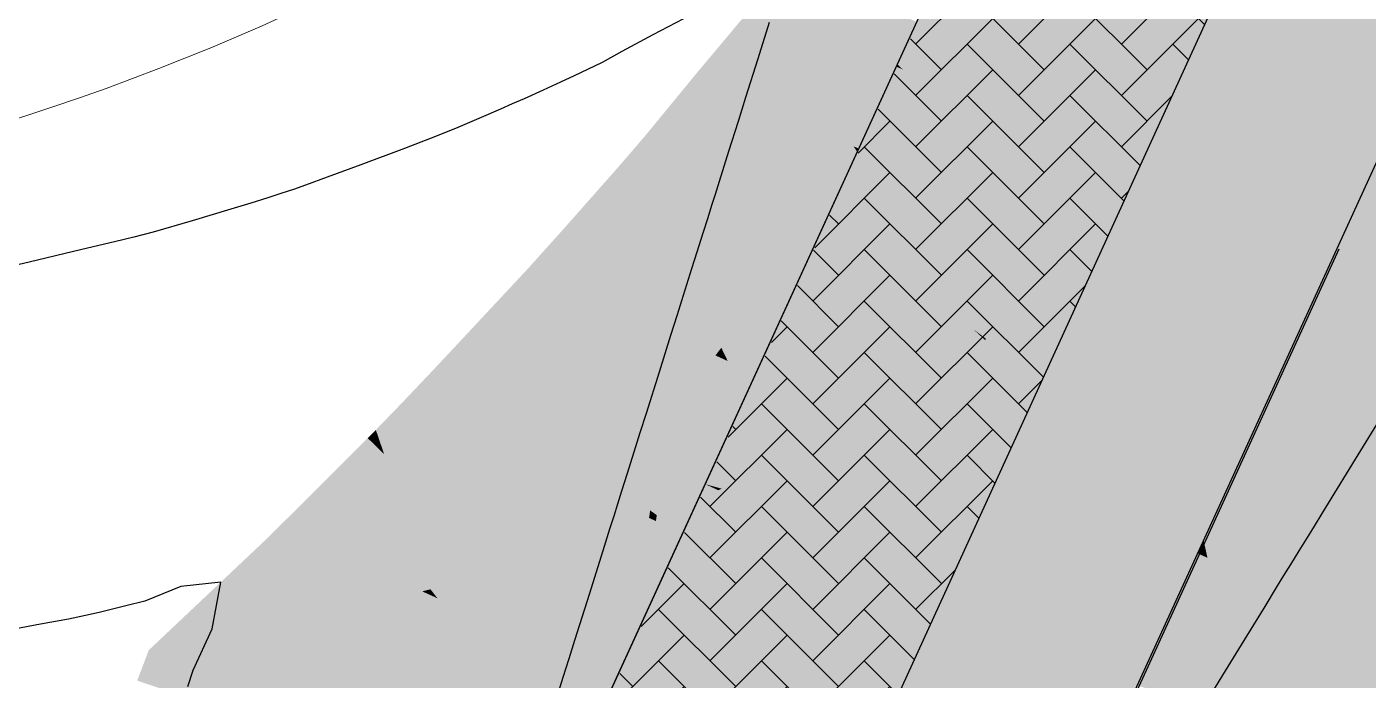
# Model space of a CAD drawing. Header units: millimetres. Extents: x 340454 to 342791, y 6993867 to 6995092.
# Drawn here: x 340708.75 to 340714.38, y 6994452.55 to 6994455.29 of the extents above; entities that cross this region are included whole.
import ezdxf

# ---------------------------------------------------------------- set-up
doc = ezdxf.new("R2010")
doc.units = ezdxf.units.MM
doc.header["$LTSCALE"] = 10
for name, color, linetype in [('A-MODELAGEM', 7, 'Continuous'), ('ANGICO', 7, 'Continuous'), ('F-HZ-CORREDOR-FEAT', 2, 'Continuous'), ('Logo Inovar', 104, 'Continuous'), ('Lotes', 7, 'Continuous'), ('T-HM-CURVA_INTERMEDIARIA', 45, 'Continuous'), ('TRAMA', 7, 'Continuous'), ('URB-Quadras', 3, 'Continuous')]:
    doc.layers.add(name, color=color, linetype=linetype)

msp = doc.modelspace()

# ---------------------------------------------------------------- hatches: boundary and pattern name
at = {"layer": 'ANGICO', "lineweight": 20, "transparency": 33554687}
h = msp.add_hatch(dxfattribs=at)
h.set_pattern_fill('DASH', color=253, scale=0.02, double=1)
h.set_pattern_definition([(0, (337861.49948, 6993610.78793), (0.0635, 0.0635), [0.0635, -0.0635])])
h.paths.add_polyline_path([(340716.2109, 6994459.855), (340715.8223, 6994459.967), (340712.106, 6994451.8399), (340712.4722, 6994451.6724)])
at = {"layer": 'Logo Inovar'}
h = msp.add_hatch(dxfattribs=at)
h.set_pattern_fill('GRASS', color=253, scale=0.05)
h.set_pattern_definition([(90, (337861.4995, 6993200.848), (-0.8980256, 0.8980256), [0.238125, -1.5579262]), (45, (337861.4995, 6993200.848), (-0.8980256, 0.8980256), [0.238125, -1.031875]), (135, (337861.4995, 6993200.848), (-0.8980256, -0.8980256), [0.238125, -1.031875])])
h.paths.add_polyline_path([(340796.2247, 6994427.2268), (340795.3493, 6994431.341), (340794.8357, 6994432.9734), (340792.4255, 6994434.3976), (340789.8327, 6994433.5942), (340788.1895, 6994434.0507), (340786.6922, 6994435.4383), (340785.1272, 6994436.4533), (340779.3157, 6994440.2221), (340773.9499, 6994443.0594), (340773.0985, 6994443.4307), (340748.2707, 6994448.0859), (340714.7618, 6994455.2664), (340712.6866, 6994450.9348)])
at = {"layer": 'TRAMA'}
h = msp.add_hatch(dxfattribs=at)
h.set_pattern_fill('AR-HBONE', color=253, scale=0.0015)
h.set_pattern_definition([(45, (337861.49948, 6993610.78793), (0, 0.215526147), [0.4572, -0.1524]), (135, (337861.60724, 6993610.8957), (2e-17, 0.215526147), [0.4572, -0.1524])])
edge = h.paths.add_edge_path()
edge.add_line((340715.8223, 6994459.967), (340715.9303, 6994460.3421))
edge.add_line((340715.9303, 6994460.3421), (340714.912, 6994460.6217))
edge.add_arc((340705.6499, 6994464.4001), 10.0032, 336.95555, 337.80751, ccw=False)
edge.add_line((340714.8548, 6994460.4844), (340711.1097, 6994452.2956))
edge.add_line((340711.1097, 6994452.2956), (340711.4735, 6994452.1292))
edge.add_line((340711.4735, 6994452.1292), (340711.8372, 6994451.9628))
edge.add_line((340711.8372, 6994451.9628), (340712.1084, 6994451.8388))
edge.add_line((340712.1084, 6994451.8388), (340715.8223, 6994459.967))
h = msp.add_hatch(dxfattribs=at)
h.set_pattern_fill('AR-HBONE', color=253, scale=0.0015)
h.set_pattern_definition([(45, (340755.23036, 6994449.10018), (0, 0.21552615), [0.4572, -0.1524]), (135, (340755.33812, 6994449.20794), (2e-17, 0.21552615), [0.4572, -0.1524])])
h.paths.add_polyline_path([(340756.3296, 6994449.254), (340755.847, 6994449.3847), (340755.8457, 6994449.3797), (340754.4102, 6994449.7739), (340754.2778, 6994449.2917, 0.044622), (340755.9825, 6994447.9176)])
h.paths.add_polyline_path([(340716.6553, 6994459.6245), (340720.6048, 6994458.5397), (340720.6108, 6994458.5541), (340720.7985, 6994458.5612), (340720.7889, 6994458.4892), (340720.8948, 6994458.4601), (340720.9078, 6994458.4917), (340721.0493, 6994458.4739), (340721.0785, 6994458.4097), (340721.2063, 6994458.3746), (340721.2507, 6994458.4814), (340721.4384, 6994458.4885), (340721.4156, 6994458.3171), (340721.4964, 6994458.2949), (340721.5476, 6994458.419), (340721.6892, 6994458.4013), (340721.6922, 6994458.3945), (340721.8602, 6994458.4008), (340721.8337, 6994458.2022), (340721.9078, 6994458.1819), (340721.9694, 6994458.3313), (340722.111, 6994458.3136), (340722.2083, 6994458.0994), (340727.5233, 6994456.6396), (340727.5825, 6994456.7821), (340727.7702, 6994456.7892), (340727.7423, 6994456.5795), (340727.8136, 6994456.5599), (340727.8794, 6994456.7197), (340728.021, 6994456.7019), (340728.1242, 6994456.4746), (340728.1248, 6994456.4745), (340728.2223, 6994456.7094), (340728.41, 6994456.7165), (340728.3715, 6994456.4273), (340728.3399, 6994456.4154), (340728.5659, 6994456.3533), (340728.4543, 6994456.4893), (340728.5193, 6994456.647), (340728.6608, 6994456.6293), (340728.6639, 6994456.6225), (340728.8318, 6994456.6288), (340728.7933, 6994456.3396), (340728.7184, 6994456.3114), (340729.0176, 6994456.2293), (340728.8761, 6994456.4016), (340728.9411, 6994456.5593), (340729.0826, 6994456.5416), (340729.1841, 6994456.3181), (340729.09, 6994456.2094), (340754.2778, 6994449.2917), (340754.4102, 6994449.7739), (340716.7018, 6994460.1302), (340716.5096, 6994460.1853), (340716.3988, 6994459.8009), (340716.2109, 6994459.855), (340712.4722, 6994451.6724), (340712.5647, 6994451.6301), (340712.9269, 6994451.4645)])

# ---------------------------------------------------------------- linework, layer by layer
at = {"layer": 'A-MODELAGEM', "color": 161, "linetype": 'Continuous', "lineweight": -3}
for points in [[(340712.683, 6994455.7477), (340712.6407, 6994455.6552), (340713.7496, 6994454.7862)], [(340712.683, 6994455.7477), (340713.7496, 6994454.7862), (340712.9619, 6994455.7057)], [(340712.9619, 6994455.7057), (340713.7496, 6994454.7862), (340713.9774, 6994454.991)], [(340712.9619, 6994455.7057), (340713.9774, 6994454.991), (340713.408, 6994455.6385)], [(340712.6407, 6994455.6552), (340712.6186, 6994455.607), (340713.7263, 6994454.7653)], [(340712.6407, 6994455.6552), (340713.7263, 6994454.7653), (340713.7496, 6994454.7862)], [(340713.408, 6994455.6385), (340713.9774, 6994454.991), (340714.3356, 6994455.4989)], [(340712.6186, 6994455.607), (340712.5773, 6994455.5168), (340712.9229, 6994455.0703)], [(340712.6186, 6994455.607), (340712.9229, 6994455.0703), (340713.7139, 6994454.7541)], [(340712.6186, 6994455.607), (340713.7139, 6994454.7541), (340713.7263, 6994454.7653)], [(340711.9395, 6994455.5611), (340711.8097, 6994455.3937), (340712.398, 6994455.1247)], [(340711.9395, 6994455.5611), (340712.398, 6994455.1247), (340712.4025, 6994455.1344)], [(340711.9395, 6994455.5611), (340712.4025, 6994455.1344), (340712.4838, 6994455.3122)], [(340712.5773, 6994455.5168), (340712.5442, 6994455.4443), (340712.8177, 6994455.1283)], [(340712.5773, 6994455.5168), (340712.8177, 6994455.1283), (340712.9229, 6994455.0703)], [(340714.3356, 6994455.4989), (340713.9774, 6994454.991), (340714.4196, 6994455.4407)], [(340712.5442, 6994455.4443), (340712.5015, 6994455.3508), (340712.5635, 6994455.2682)], [(340712.5442, 6994455.4443), (340712.5635, 6994455.2682), (340712.8177, 6994455.1283)], [(340714.4196, 6994455.4407), (340713.9774, 6994454.991), (340714.4641, 6994454.841)], [(340711.558, 6994455.0932), (340712.2186, 6994454.7911), (340711.8097, 6994455.3937)], [(340711.8097, 6994455.3937), (340712.2186, 6994454.7911), (340712.2408, 6994454.781)], [(340711.8097, 6994455.3937), (340712.2408, 6994454.781), (340712.398, 6994455.1247)], [(340712.5015, 6994455.3508), (340712.4838, 6994455.3122), (340712.5635, 6994455.2682)], [(340712.4838, 6994455.3122), (340712.4025, 6994455.1344), (340712.5635, 6994455.2682)], [(340712.5635, 6994455.2682), (340712.4025, 6994455.1344), (340712.4259, 6994455.1129)], [(340712.5635, 6994455.2682), (340712.4259, 6994455.1129), (340712.799, 6994454.955)], [(340712.5635, 6994455.2682), (340712.799, 6994454.955), (340712.8177, 6994455.1283)], [(340712.398, 6994455.1247), (340712.2408, 6994454.781), (340712.4259, 6994455.1129)], [(340712.4025, 6994455.1344), (340712.398, 6994455.1247), (340712.4259, 6994455.1129)], [(340712.8177, 6994455.1283), (340712.799, 6994454.955), (340713.0649, 6994454.8424)], [(340712.8177, 6994455.1283), (340713.0649, 6994454.8424), (340712.9229, 6994455.0703)], [(340711.558, 6994455.0932), (340711.3468, 6994454.8359), (340712.107, 6994454.4882)], [(340711.558, 6994455.0932), (340712.1392, 6994454.5588), (340712.2186, 6994454.7911)], [(340711.558, 6994455.0932), (340712.107, 6994454.4882), (340712.1392, 6994454.5588)], [(340712.4259, 6994455.1129), (340712.2408, 6994454.781), (340712.9549, 6994454.6254)], [(340712.4259, 6994455.1129), (340712.9549, 6994454.6254), (340712.799, 6994454.955)], [(340712.9229, 6994455.0703), (340713.0649, 6994454.8424), (340713.1161, 6994454.8208)], [(340712.9229, 6994455.0703), (340713.6314, 6994454.68), (340713.7139, 6994454.7541)], [(340712.9229, 6994455.0703), (340713.1161, 6994454.8208), (340713.6314, 6994454.68)], [(340712.799, 6994454.955), (340712.9549, 6994454.6254), (340713.0646, 6994454.6015)], [(340712.799, 6994454.955), (340713.0646, 6994454.6015), (340713.0649, 6994454.8424)], [(340713.9774, 6994454.991), (340713.7496, 6994454.7862), (340714.0398, 6994454.5245)], [(340713.9774, 6994454.991), (340714.0398, 6994454.5245), (340714.4641, 6994454.841)], [(340713.0649, 6994454.8424), (340713.0646, 6994454.6015), (340713.3218, 6994454.5455)], [(340713.0649, 6994454.8424), (340713.3218, 6994454.5455), (340713.1161, 6994454.8208)], [(340714.4641, 6994454.841), (340714.0398, 6994454.5245), (340714.2379, 6994454.3459)], [(340714.4998, 6994454.3602), (340714.4641, 6994454.841), (340714.2379, 6994454.3459)], [(340711.2767, 6994454.7541), (340711.439, 6994454.6799), (340711.3468, 6994454.8359)], [(340711.3468, 6994454.8359), (340711.439, 6994454.6799), (340712.0639, 6994454.3941)], [(340711.3468, 6994454.8359), (340712.0639, 6994454.3941), (340712.107, 6994454.4882)], [(340712.2186, 6994454.7911), (340712.1392, 6994454.5588), (340712.2347, 6994454.7675)], [(340712.2186, 6994454.7911), (340712.2347, 6994454.7675), (340712.2408, 6994454.781)], [(340713.1161, 6994454.8208), (340713.3218, 6994454.5455), (340713.3306, 6994454.5436)], [(340713.1161, 6994454.8208), (340713.5729, 6994454.6274), (340713.6314, 6994454.68)], [(340713.1161, 6994454.8208), (340713.3306, 6994454.5436), (340713.5729, 6994454.6274)], [(340713.7496, 6994454.7862), (340713.7263, 6994454.7653), (340714.0398, 6994454.5245)], [(340711.2767, 6994454.7541), (340711.2083, 6994454.6755), (340711.3443, 6994454.6133)], [(340711.2767, 6994454.7541), (340711.461, 6994454.6427), (340711.439, 6994454.6799)], [(340711.2767, 6994454.7541), (340711.3443, 6994454.6133), (340711.461, 6994454.6427)], [(340712.2347, 6994454.7675), (340712.1392, 6994454.5588), (340712.2244, 6994454.4804)], [(340712.2347, 6994454.7675), (340712.2244, 6994454.4804), (340712.4392, 6994454.4661)], [(340712.2408, 6994454.781), (340712.2347, 6994454.7675), (340712.4392, 6994454.4661)], [(340712.2408, 6994454.781), (340712.4392, 6994454.4661), (340712.9549, 6994454.6254)], [(340713.7139, 6994454.7541), (340713.6314, 6994454.68), (340714.0435, 6994454.4974)], [(340713.7263, 6994454.7653), (340713.7139, 6994454.7541), (340714.0423, 6994454.5063)], [(340713.7139, 6994454.7541), (340714.0435, 6994454.4974), (340714.0423, 6994454.5063)], [(340713.7263, 6994454.7653), (340714.0423, 6994454.5063), (340714.0398, 6994454.5245)], [(340711.0058, 6994454.4464), (340711.4546, 6994454.2412), (340711.2083, 6994454.6755)], [(340711.2083, 6994454.6755), (340711.3989, 6994454.4999), (340711.3443, 6994454.6133)], [(340711.2083, 6994454.6755), (340711.4546, 6994454.2412), (340711.3989, 6994454.4999)], [(340711.439, 6994454.6799), (340711.461, 6994454.6427), (340712.0639, 6994454.3941)], [(340713.6314, 6994454.68), (340713.5729, 6994454.6274), (340714.0499, 6994454.4495)], [(340713.6314, 6994454.68), (340714.0499, 6994454.4495), (340714.0435, 6994454.4974)], [(340711.3443, 6994454.6133), (340711.5279, 6994454.5294), (340711.461, 6994454.6427)], [(340711.3443, 6994454.6133), (340711.3989, 6994454.4999), (340711.5279, 6994454.5294)], [(340711.461, 6994454.6427), (340711.5279, 6994454.5294), (340712.0224, 6994454.3033)], [(340711.461, 6994454.6427), (340712.0224, 6994454.3033), (340712.0639, 6994454.3941)], [(340712.4392, 6994454.4661), (340713.1816, 6994454.4165), (340712.9549, 6994454.6254)], [(340712.9549, 6994454.6254), (340713.1816, 6994454.4165), (340713.0646, 6994454.6015)], [(340713.3306, 6994454.5436), (340713.4506, 6994454.5174), (340713.5729, 6994454.6274)], [(340713.5729, 6994454.6274), (340713.4506, 6994454.5174), (340714.0585, 6994454.385)], [(340713.5729, 6994454.6274), (340714.0533, 6994454.4241), (340714.0499, 6994454.4495)], [(340713.5729, 6994454.6274), (340714.0585, 6994454.385), (340714.0533, 6994454.4241)], [(340712.1392, 6994454.5588), (340712.107, 6994454.4882), (340712.2244, 6994454.4804)], [(340713.0646, 6994454.6015), (340713.1816, 6994454.4165), (340713.2048, 6994454.4149)], [(340713.0646, 6994454.6015), (340713.2048, 6994454.4149), (340713.3218, 6994454.5455)], [(340711.3989, 6994454.4999), (340711.7207, 6994454.2031), (340711.5279, 6994454.5294)], [(340711.5279, 6994454.5294), (340711.7207, 6994454.2031), (340712.0224, 6994454.3033)], [(340713.3218, 6994454.5455), (340713.2048, 6994454.4149), (340713.3222, 6994454.4071)], [(340713.3218, 6994454.5455), (340713.3918, 6994454.4646), (340713.3306, 6994454.5436)], [(340713.3218, 6994454.5455), (340713.3222, 6994454.4071), (340713.3918, 6994454.4646)], [(340713.3306, 6994454.5436), (340713.3918, 6994454.4646), (340713.4506, 6994454.5174)], [(340713.4506, 6994454.5174), (340713.3918, 6994454.4646), (340713.4058, 6994454.4015)], [(340713.4506, 6994454.5174), (340713.4058, 6994454.4015), (340714.0585, 6994454.385)], [(340714.0398, 6994454.5245), (340714.0423, 6994454.5063), (340714.2379, 6994454.3459)], [(340714.0423, 6994454.5063), (340714.0435, 6994454.4974), (340714.2379, 6994454.3459)], [(340711.0058, 6994454.4464), (340710.8514, 6994454.2745), (340711.0932, 6994454.1639)], [(340711.0058, 6994454.4464), (340711.0932, 6994454.1639), (340711.5897, 6994454.0031)], [(340711.0058, 6994454.4464), (340711.5897, 6994454.0031), (340711.4546, 6994454.2412)], [(340711.3989, 6994454.4999), (340711.5424, 6994454.201), (340711.7207, 6994454.2031)], [(340711.3989, 6994454.4999), (340711.4546, 6994454.2412), (340711.5424, 6994454.201)], [(340712.107, 6994454.4882), (340712.0639, 6994454.3941), (340712.7215, 6994454.0232)], [(340712.107, 6994454.4882), (340712.7215, 6994454.0232), (340712.2244, 6994454.4804)], [(340712.2244, 6994454.4804), (340712.7215, 6994454.0232), (340712.4392, 6994454.4661)], [(340712.4392, 6994454.4661), (340712.759, 6994453.9949), (340713.1816, 6994454.4165)], [(340712.4392, 6994454.4661), (340712.7215, 6994454.0232), (340712.759, 6994453.9949)], [(340713.3918, 6994454.4646), (340713.3222, 6994454.4071), (340713.4058, 6994454.4015)], [(340714.0435, 6994454.4974), (340714.0499, 6994454.4495), (340714.2379, 6994454.3459)], [(340714.0499, 6994454.4495), (340714.0533, 6994454.4241), (340714.2379, 6994454.3459)], [(340712.0639, 6994454.3941), (340712.0224, 6994454.3033), (340712.6657, 6994453.9098)], [(340712.0639, 6994454.3941), (340712.6657, 6994453.9098), (340712.7213, 6994453.9464)], [(340712.0639, 6994454.3941), (340712.7213, 6994453.9464), (340712.7215, 6994454.0232)], [(340713.1816, 6994454.4165), (340712.759, 6994453.9949), (340712.7752, 6994453.9826)], [(340713.1816, 6994454.4165), (340712.7752, 6994453.9826), (340713.2534, 6994454.3503)], [(340713.1816, 6994454.4165), (340713.2534, 6994454.3503), (340713.2048, 6994454.4149)], [(340713.2048, 6994454.4149), (340713.2534, 6994454.3503), (340713.3222, 6994454.4071)], [(340713.3222, 6994454.4071), (340713.2534, 6994454.3503), (340713.4058, 6994454.4015)], [(340713.2534, 6994454.3503), (340713.4722, 6994453.4552), (340713.4058, 6994454.4015)], [(340713.4058, 6994454.4015), (340713.4722, 6994453.4552), (340713.645, 6994453.3245)], [(340713.4058, 6994454.4015), (340713.645, 6994453.3245), (340714.1032, 6994454.0511)], [(340713.4058, 6994454.4015), (340714.0622, 6994454.3577), (340714.0585, 6994454.385)], [(340713.4058, 6994454.4015), (340714.1032, 6994454.0511), (340714.0622, 6994454.3577)], [(340714.0533, 6994454.4241), (340714.0585, 6994454.385), (340714.2379, 6994454.3459)], [(340713.2534, 6994454.3503), (340712.7752, 6994453.9826), (340713.4722, 6994453.4552)], [(340714.0585, 6994454.385), (340714.0622, 6994454.3577), (340714.2379, 6994454.3459)], [(340714.0622, 6994454.3577), (340714.1032, 6994454.0511), (340714.2379, 6994454.3459)], [(340714.5101, 6994454.2216), (340714.2379, 6994454.3459), (340714.1032, 6994454.0511)], [(340714.5101, 6994454.2216), (340714.4998, 6994454.3602), (340714.2379, 6994454.3459)], [(340711.7207, 6994454.2031), (340711.9007, 6994454.0372), (340712.0224, 6994454.3033)], [(340712.0224, 6994454.3033), (340711.9007, 6994454.0372), (340712.4827, 6994453.789)], [(340712.0224, 6994454.3033), (340712.4827, 6994453.789), (340712.6657, 6994453.9098)], [(340710.4854, 6994453.8824), (340711.2231, 6994453.545), (340710.8514, 6994454.2745)], [(340710.8514, 6994454.2745), (340711.2231, 6994453.545), (340711.1827, 6994453.8744)], [(340710.8514, 6994454.2745), (340711.1827, 6994453.8744), (340711.0932, 6994454.1639)], [(340711.4546, 6994454.2412), (340711.5897, 6994454.0031), (340711.5424, 6994454.201)], [(340714.579, 6994453.2951), (340714.5101, 6994454.2216), (340714.1032, 6994454.0511)], [(340711.0932, 6994454.1639), (340711.1827, 6994453.8744), (340711.6404, 6994453.9137)], [(340711.0932, 6994454.1639), (340711.6404, 6994453.9137), (340711.5897, 6994454.0031)], [(340711.5424, 6994454.201), (340711.7885, 6994454.0885), (340711.7207, 6994454.2031)], [(340711.5424, 6994454.201), (340711.665, 6994453.9458), (340711.7885, 6994454.0885)], [(340711.5424, 6994454.201), (340711.5897, 6994454.0031), (340711.665, 6994453.9458)], [(340711.7207, 6994454.2031), (340711.7885, 6994454.0885), (340711.9007, 6994454.0372)], [(340711.665, 6994453.9458), (340711.8649, 6994453.9591), (340711.7885, 6994454.0885)], [(340711.7885, 6994454.0885), (340711.8649, 6994453.9591), (340711.9007, 6994454.0372)], [(340714.1032, 6994454.0511), (340713.645, 6994453.3245), (340713.7388, 6994453.2535)], [(340714.207, 6994453.2767), (340714.1032, 6994454.0511), (340713.7388, 6994453.2535)], [(340714.579, 6994453.2951), (340714.1032, 6994454.0511), (340714.207, 6994453.2767)], [(340711.5897, 6994454.0031), (340711.6404, 6994453.9137), (340711.665, 6994453.9458)], [(340711.9007, 6994454.0372), (340711.8649, 6994453.9591), (340711.9748, 6994453.7732)], [(340711.9007, 6994454.0372), (340712.4389, 6994453.7602), (340712.4827, 6994453.789)], [(340711.9007, 6994454.0372), (340711.9748, 6994453.7732), (340712.4389, 6994453.7602)], [(340712.7215, 6994454.0232), (340712.7213, 6994453.9464), (340712.77, 6994453.9786)], [(340712.7215, 6994454.0232), (340712.77, 6994453.9786), (340712.759, 6994453.9949)], [(340712.759, 6994453.9949), (340712.77, 6994453.9786), (340712.7752, 6994453.9826)], [(340711.665, 6994453.9458), (340711.6404, 6994453.9137), (340711.6918, 6994453.8901)], [(340711.665, 6994453.9458), (340711.8089, 6994453.8366), (340711.8649, 6994453.9591)], [(340711.665, 6994453.9458), (340711.6918, 6994453.8901), (340711.8089, 6994453.8366)], [(340711.8649, 6994453.9591), (340711.8089, 6994453.8366), (340711.9748, 6994453.7732)], [(340712.6657, 6994453.9098), (340712.7975, 6994453.8945), (340712.7213, 6994453.9464)], [(340712.7213, 6994453.9464), (340712.7975, 6994453.8945), (340712.77, 6994453.9786)], [(340712.7752, 6994453.9826), (340712.77, 6994453.9786), (340712.7975, 6994453.8945)], [(340712.7752, 6994453.9826), (340712.7975, 6994453.8945), (340713.4722, 6994453.4552)], [(340710.4854, 6994453.8824), (340710.3205, 6994453.7084), (340710.5299, 6994453.6127)], [(340710.4854, 6994453.8824), (340710.5299, 6994453.6127), (340711.3666, 6994453.2634)], [(340710.4854, 6994453.8824), (340711.3666, 6994453.2634), (340711.2231, 6994453.545)], [(340711.1827, 6994453.8744), (340711.7532, 6994453.7147), (340711.6404, 6994453.9137)], [(340711.6404, 6994453.9137), (340711.7532, 6994453.7147), (340711.6918, 6994453.8901)], [(340711.6918, 6994453.8901), (340711.7532, 6994453.7147), (340711.7644, 6994453.7391)], [(340711.6918, 6994453.8901), (340711.7644, 6994453.7391), (340711.8089, 6994453.8366)], [(340712.4827, 6994453.789), (340712.8242, 6994453.8128), (340712.6657, 6994453.9098)], [(340712.6657, 6994453.9098), (340712.8242, 6994453.8128), (340712.7975, 6994453.8945)], [(340712.7975, 6994453.8945), (340712.8242, 6994453.8128), (340713.4781, 6994453.431)], [(340712.7975, 6994453.8945), (340713.4781, 6994453.431), (340713.4722, 6994453.4552)], [(340711.1827, 6994453.8744), (340711.2231, 6994453.545), (340711.2947, 6994453.5122)], [(340711.1827, 6994453.8744), (340711.2947, 6994453.5122), (340711.5973, 6994453.3738)], [(340711.1827, 6994453.8744), (340711.5973, 6994453.3738), (340711.7532, 6994453.7147)], [(340711.8089, 6994453.8366), (340711.7644, 6994453.7391), (340712.0031, 6994453.7253)], [(340711.8089, 6994453.8366), (340711.978, 6994453.7679), (340711.9748, 6994453.7732)], [(340711.8089, 6994453.8366), (340712.0031, 6994453.7253), (340711.978, 6994453.7679)], [(340711.9748, 6994453.7732), (340712.2811, 6994453.6561), (340712.4389, 6994453.7602)], [(340711.9748, 6994453.7732), (340711.978, 6994453.7679), (340712.2811, 6994453.6561)], [(340712.4389, 6994453.7602), (340712.8886, 6994453.616), (340712.4827, 6994453.789)], [(340712.4827, 6994453.789), (340712.8886, 6994453.616), (340712.8242, 6994453.8128)], [(340712.8242, 6994453.8128), (340712.8886, 6994453.616), (340713.4833, 6994453.4097)], [(340712.8242, 6994453.8128), (340713.4833, 6994453.4097), (340713.4781, 6994453.431)], [(340711.7532, 6994453.7147), (340711.5973, 6994453.3738), (340711.667, 6994453.3547)], [(340711.7532, 6994453.7147), (340711.667, 6994453.3547), (340711.903, 6994453.4505)], [(340711.7644, 6994453.7391), (340711.7532, 6994453.7147), (340711.903, 6994453.4505)], [(340711.7644, 6994453.7391), (340711.903, 6994453.4505), (340712.0031, 6994453.7253)], [(340712.0031, 6994453.7253), (340711.903, 6994453.4505), (340712.1105, 6994453.5436)], [(340711.978, 6994453.7679), (340712.2704, 6994453.649), (340712.2811, 6994453.6561)], [(340711.978, 6994453.7679), (340712.0031, 6994453.7253), (340712.2704, 6994453.649)], [(340712.0031, 6994453.7253), (340712.1105, 6994453.5436), (340712.208, 6994453.6079)], [(340712.0031, 6994453.7253), (340712.208, 6994453.6079), (340712.2704, 6994453.649)], [(340712.2811, 6994453.6561), (340712.9229, 6994453.511), (340712.4389, 6994453.7602)], [(340712.4389, 6994453.7602), (340712.9229, 6994453.511), (340712.8886, 6994453.616)], [(340710.3205, 6994453.7084), (340710.2168, 6994453.6014), (340710.404, 6994453.5158)], [(340710.3205, 6994453.7084), (340710.5351, 6994453.5808), (340710.5299, 6994453.6127)], [(340710.3205, 6994453.7084), (340710.404, 6994453.5158), (340710.5351, 6994453.5808)], [(340710.2168, 6994453.6014), (340710.1828, 6994453.5669), (340710.2371, 6994453.5421)], [(340710.2168, 6994453.6014), (340710.4082, 6994453.5059), (340710.404, 6994453.5158)], [(340710.2168, 6994453.6014), (340710.2371, 6994453.5421), (340710.4082, 6994453.5059)], [(340710.5299, 6994453.6127), (340711.2083, 6994453.1804), (340711.362, 6994453.2321)], [(340710.5299, 6994453.6127), (340711.362, 6994453.2321), (340711.3666, 6994453.2634)], [(340710.5299, 6994453.6127), (340710.5351, 6994453.5808), (340711.2083, 6994453.1804)], [(340712.1105, 6994453.5436), (340712.2697, 6994453.1897), (340712.208, 6994453.6079)], [(340712.208, 6994453.6079), (340712.9709, 6994453.3642), (340712.2704, 6994453.649)], [(340712.208, 6994453.6079), (340712.2697, 6994453.1897), (340713.0487, 6994453.1262)], [(340712.208, 6994453.6079), (340713.0487, 6994453.1262), (340712.9709, 6994453.3642)], [(340712.2704, 6994453.649), (340712.9603, 6994453.3966), (340712.2811, 6994453.6561)], [(340712.2704, 6994453.649), (340712.9709, 6994453.3642), (340712.9603, 6994453.3966)], [(340712.2811, 6994453.6561), (340712.9603, 6994453.3966), (340712.9229, 6994453.511)], [(340712.8886, 6994453.616), (340712.9229, 6994453.511), (340713.4962, 6994453.3569)], [(340712.8886, 6994453.616), (340713.4962, 6994453.3569), (340713.4833, 6994453.4097)], [(340709.8132, 6994453.1978), (340710.4112, 6994452.9243), (340710.1828, 6994453.5669)], [(340710.1828, 6994453.5669), (340710.4112, 6994452.9243), (340710.4458, 6994452.933)], [(340710.1828, 6994453.5669), (340710.4458, 6994452.933), (340710.2516, 6994453.4998)], [(340710.1828, 6994453.5669), (340710.2516, 6994453.4998), (340710.2371, 6994453.5421)], [(340710.404, 6994453.5158), (340710.5574, 6994453.4456), (340710.5351, 6994453.5808)], [(340710.5351, 6994453.5808), (340711.1674, 6994453.1666), (340711.2083, 6994453.1804)], [(340710.5351, 6994453.5808), (340710.5574, 6994453.4456), (340711.1674, 6994453.1666)], [(340711.2231, 6994453.545), (340711.3666, 6994453.2634), (340711.2947, 6994453.5122)], [(340710.2371, 6994453.5421), (340710.431, 6994453.4534), (340710.4082, 6994453.5059)], [(340710.2371, 6994453.5421), (340710.2516, 6994453.4998), (340710.431, 6994453.4534)], [(340710.2516, 6994453.4998), (340710.4458, 6994452.933), (340710.5274, 6994453.2309)], [(340710.2516, 6994453.4998), (340710.5274, 6994453.2309), (340710.431, 6994453.4534)], [(340710.404, 6994453.5158), (340710.4082, 6994453.5059), (340710.5574, 6994453.4456)], [(340710.4082, 6994453.5059), (340710.431, 6994453.4534), (340710.56, 6994453.4303)], [(340710.4082, 6994453.5059), (340710.56, 6994453.4303), (340710.5574, 6994453.4456)], [(340711.2947, 6994453.5122), (340711.3666, 6994453.2634), (340711.3731, 6994453.2589)], [(340711.2947, 6994453.5122), (340711.3731, 6994453.2589), (340711.5973, 6994453.3738)], [(340711.903, 6994453.4505), (340711.9935, 6994453.2654), (340712.1105, 6994453.5436)], [(340711.9935, 6994453.2654), (340712.2697, 6994453.1897), (340712.1105, 6994453.5436)], [(340712.9229, 6994453.511), (340713.5356, 6994453.1957), (340713.4962, 6994453.3569)], [(340712.9229, 6994453.511), (340712.9603, 6994453.3966), (340713.5356, 6994453.1957)], [(340710.431, 6994453.4534), (340710.5664, 6994453.3915), (340710.56, 6994453.4303)], [(340710.431, 6994453.4534), (340710.5274, 6994453.2309), (340710.5664, 6994453.3915)], [(340710.5574, 6994453.4456), (340711.1203, 6994453.1508), (340711.1674, 6994453.1666)], [(340710.5574, 6994453.4456), (340710.56, 6994453.4303), (340711.1203, 6994453.1508)], [(340711.667, 6994453.3547), (340711.9935, 6994453.2654), (340711.903, 6994453.4505)], [(340713.4722, 6994453.4552), (340713.4781, 6994453.431), (340713.645, 6994453.3245)], [(340710.5664, 6994453.3915), (340710.5274, 6994453.2309), (340710.6054, 6994453.1548)], [(340710.56, 6994453.4303), (340711.1044, 6994453.1454), (340711.1203, 6994453.1508)], [(340710.56, 6994453.4303), (340710.5664, 6994453.3915), (340711.1044, 6994453.1454)], [(340710.5664, 6994453.3915), (340710.6054, 6994453.1548), (340711.1044, 6994453.1454)], [(340712.9603, 6994453.3966), (340713.5407, 6994453.1748), (340713.5356, 6994453.1957)], [(340712.9603, 6994453.3966), (340712.9709, 6994453.3642), (340713.5407, 6994453.1748)], [(340713.4781, 6994453.431), (340713.4833, 6994453.4097), (340713.6468, 6994453.3161)], [(340713.4781, 6994453.431), (340713.6468, 6994453.3161), (340713.645, 6994453.3245)], [(340713.4833, 6994453.4097), (340713.4962, 6994453.3569), (340713.6485, 6994453.3087)], [(340713.4833, 6994453.4097), (340713.6485, 6994453.3087), (340713.6468, 6994453.3161)], [(340711.3731, 6994453.2589), (340711.5707, 6994453.3156), (340711.5973, 6994453.3738)], [(340711.503, 6994453.1676), (340712.0418, 6994453.1664), (340711.6516, 6994453.3485)], [(340711.503, 6994453.1676), (340711.6516, 6994453.3485), (340711.5707, 6994453.3156)], [(340711.5973, 6994453.3738), (340711.5707, 6994453.3156), (340711.6516, 6994453.3485)], [(340711.5973, 6994453.3738), (340711.6516, 6994453.3485), (340711.667, 6994453.3547)], [(340711.6516, 6994453.3485), (340712.0418, 6994453.1664), (340711.667, 6994453.3547)], [(340711.667, 6994453.3547), (340712.0418, 6994453.1664), (340711.9935, 6994453.2654)], [(340712.9709, 6994453.3642), (340713.5521, 6994453.128), (340713.5407, 6994453.1748)], [(340712.9709, 6994453.3642), (340713.0487, 6994453.1262), (340713.5521, 6994453.128)], [(340713.4962, 6994453.3569), (340713.5356, 6994453.1957), (340713.6526, 6994453.2902)], [(340713.4962, 6994453.3569), (340713.6526, 6994453.2902), (340713.6485, 6994453.3087)], [(340713.645, 6994453.3245), (340713.6468, 6994453.3161), (340713.7388, 6994453.2535)], [(340711.3666, 6994453.2634), (340711.362, 6994453.2321), (340711.3795, 6994453.238)], [(340711.3666, 6994453.2634), (340711.3795, 6994453.238), (340711.3731, 6994453.2589)], [(340711.3731, 6994453.2589), (340711.3943, 6994453.244), (340711.5707, 6994453.3156)], [(340711.3943, 6994453.244), (340711.503, 6994453.1676), (340711.5707, 6994453.3156)], [(340711.9935, 6994453.2654), (340712.0418, 6994453.1664), (340712.2697, 6994453.1897)], [(340713.6526, 6994453.2902), (340713.5356, 6994453.1957), (340713.6863, 6994453.1385)], [(340713.6468, 6994453.3161), (340713.6485, 6994453.3087), (340713.7388, 6994453.2535)], [(340713.6485, 6994453.3087), (340713.6526, 6994453.2902), (340713.7388, 6994453.2535)], [(340713.6526, 6994453.2902), (340713.6863, 6994453.1385), (340713.7388, 6994453.2535)], [(340714.2408, 6994453.0241), (340714.207, 6994453.2767), (340713.7388, 6994453.2535)], [(340714.579, 6994453.2951), (340714.207, 6994453.2767), (340714.2408, 6994453.0241)], [(340714.6117, 6994452.8547), (340714.579, 6994453.2951), (340714.2408, 6994453.0241)], [(340710.5274, 6994453.2309), (340710.4458, 6994452.933), (340710.6331, 6994452.9869)], [(340710.5274, 6994453.2309), (340710.6331, 6994452.9869), (340710.6054, 6994453.1548)], [(340711.2083, 6994453.1804), (340711.3908, 6994453.219), (340711.362, 6994453.2321)], [(340711.2083, 6994453.1804), (340711.4446, 6994453.0399), (340711.3908, 6994453.219)], [(340711.362, 6994453.2321), (340711.3908, 6994453.219), (340711.3795, 6994453.238)], [(340711.3731, 6994453.2589), (340711.3795, 6994453.238), (340711.3943, 6994453.244)], [(340711.3795, 6994453.238), (340711.3908, 6994453.219), (340711.3943, 6994453.244)], [(340711.3943, 6994453.244), (340711.3908, 6994453.219), (340711.503, 6994453.1676)], [(340711.3908, 6994453.219), (340711.4446, 6994453.0399), (340711.4672, 6994453.0893)], [(340711.3908, 6994453.219), (340711.4672, 6994453.0893), (340711.503, 6994453.1676)], [(340713.691, 6994453.1173), (340713.7388, 6994453.2535), (340713.6863, 6994453.1385)], [(340714.2408, 6994453.0241), (340713.7388, 6994453.2535), (340713.691, 6994453.1173)], [(340709.7508, 6994453.1365), (340709.828, 6994453.1013), (340709.8132, 6994453.1978)], [(340709.8132, 6994453.1978), (340710.3606, 6994452.9117), (340710.4112, 6994452.9243)], [(340709.8132, 6994453.1978), (340710.2841, 6994452.8926), (340710.3606, 6994452.9117)], [(340709.8132, 6994453.1978), (340709.828, 6994453.1013), (340710.2841, 6994452.8926)], [(340710.6054, 6994453.1548), (340710.6331, 6994452.9869), (340710.7406, 6994453.023)], [(340710.6054, 6994453.1548), (340710.7406, 6994453.023), (340711.1044, 6994453.1454)], [(340711.1044, 6994453.1454), (340711.4256, 6994452.9985), (340711.1203, 6994453.1508)], [(340711.1203, 6994453.1508), (340711.4256, 6994452.9985), (340711.1674, 6994453.1666)], [(340711.1674, 6994453.1666), (340711.4446, 6994453.0399), (340711.2083, 6994453.1804)], [(340711.1674, 6994453.1666), (340711.4256, 6994452.9985), (340711.4446, 6994453.0399)], [(340711.4672, 6994453.0893), (340711.5111, 6994453.0147), (340711.503, 6994453.1676)], [(340711.5111, 6994453.0147), (340712.1975, 6994452.8479), (340711.503, 6994453.1676)], [(340711.503, 6994453.1676), (340712.1975, 6994452.8479), (340712.1467, 6994452.9518)], [(340711.503, 6994453.1676), (340712.1467, 6994452.9518), (340712.0418, 6994453.1664)], [(340712.0418, 6994453.1664), (340712.3435, 6994453.0256), (340712.2697, 6994453.1897)], [(340712.0418, 6994453.1664), (340712.1467, 6994452.9518), (340712.3435, 6994453.0256)], [(340712.2697, 6994453.1897), (340712.3435, 6994453.0256), (340713.1025, 6994452.9617)], [(340712.2697, 6994453.1897), (340713.1025, 6994452.9617), (340713.0487, 6994453.1262)], [(340713.5356, 6994453.1957), (340713.5407, 6994453.1748), (340713.6787, 6994453.122)], [(340713.5356, 6994453.1957), (340713.6787, 6994453.122), (340713.6863, 6994453.1385)], [(340713.5407, 6994453.1748), (340713.5521, 6994453.128), (340713.6787, 6994453.122)], [(340709.7508, 6994453.1365), (340709.2654, 6994452.6779), (340709.8757, 6994452.7907)], [(340709.7508, 6994453.1365), (340709.8757, 6994452.7907), (340709.8361, 6994453.0484)], [(340709.7508, 6994453.1365), (340709.8361, 6994453.0484), (340709.828, 6994453.1013)], [(340709.828, 6994453.1013), (340709.8361, 6994453.0484), (340710.2841, 6994452.8926)], [(340710.7406, 6994453.023), (340711.2221, 6994452.5535), (340711.1044, 6994453.1454)], [(340711.1044, 6994453.1454), (340711.2221, 6994452.5535), (340711.4256, 6994452.9985)], [(340713.0487, 6994453.1262), (340713.5495, 6994452.8393), (340713.5521, 6994453.128)], [(340713.0487, 6994453.1262), (340713.1025, 6994452.9617), (340713.5495, 6994452.8393)], [(340713.5521, 6994453.128), (340713.5495, 6994452.8393), (340713.5972, 6994452.9436)], [(340713.5521, 6994453.128), (340713.5972, 6994452.9436), (340713.6612, 6994453.0837)], [(340713.5521, 6994453.128), (340713.6612, 6994453.0837), (340713.6787, 6994453.122)], [(340713.6912, 6994453.1163), (340713.6787, 6994453.122), (340713.6612, 6994453.0837)], [(340713.7024, 6994453.0657), (340713.6912, 6994453.1163), (340713.6612, 6994453.0837)], [(340713.691, 6994453.1173), (340713.6863, 6994453.1385), (340713.6787, 6994453.122)], [(340713.6912, 6994453.1163), (340713.691, 6994453.1173), (340713.6787, 6994453.122)], [(340714.2575, 6994452.8995), (340713.691, 6994453.1173), (340713.6912, 6994453.1163)], [(340714.2575, 6994452.8995), (340714.2408, 6994453.0241), (340713.691, 6994453.1173)], [(340714.2635, 6994452.8548), (340713.6912, 6994453.1163), (340713.7024, 6994453.0657)], [(340714.2635, 6994452.8548), (340714.2575, 6994452.8995), (340713.6912, 6994453.1163)], [(340709.8361, 6994453.0484), (340709.8757, 6994452.7907), (340710.0445, 6994452.8328)], [(340709.8361, 6994453.0484), (340710.0445, 6994452.8328), (340710.2841, 6994452.8926)], [(340711.4256, 6994452.9985), (340711.517, 6994453.0048), (340711.4446, 6994453.0399)], [(340711.4446, 6994453.0399), (340711.5111, 6994453.0147), (340711.4672, 6994453.0893)], [(340711.4446, 6994453.0399), (340711.517, 6994453.0048), (340711.5111, 6994453.0147)], [(340713.7026, 6994453.0647), (340713.6612, 6994453.0837), (340713.5972, 6994452.9436)], [(340713.7685, 6994452.768), (340713.7026, 6994453.0647), (340713.5972, 6994452.9436)], [(340713.7026, 6994453.0647), (340713.7024, 6994453.0657), (340713.6612, 6994453.0837)], [(340714.2682, 6994452.8194), (340713.7024, 6994453.0657), (340713.7026, 6994453.0647)], [(340714.2682, 6994452.8194), (340714.2635, 6994452.8548), (340713.7024, 6994453.0657)], [(340714.2701, 6994452.8054), (340713.7026, 6994453.0647), (340713.7685, 6994452.768)], [(340714.2701, 6994452.8054), (340714.2682, 6994452.8194), (340713.7026, 6994453.0647)], [(340710.4458, 6994452.933), (340710.4753, 6994452.895), (340710.6331, 6994452.9869)], [(340710.4753, 6994452.895), (340710.8164, 6994452.739), (340710.6331, 6994452.9869)], [(340710.6331, 6994452.9869), (340710.8164, 6994452.739), (340710.7406, 6994453.023)], [(340710.7406, 6994453.023), (340710.8164, 6994452.739), (340711.2221, 6994452.5535)], [(340711.2221, 6994452.5535), (340711.5955, 6994452.8716), (340711.4256, 6994452.9985)], [(340711.4256, 6994452.9985), (340711.5558, 6994452.939), (340711.517, 6994453.0048)], [(340711.4256, 6994452.9985), (340711.5955, 6994452.8716), (340711.5558, 6994452.939)], [(340711.5111, 6994453.0147), (340711.517, 6994453.0048), (340712.2529, 6994452.7345)], [(340711.5111, 6994453.0147), (340712.2529, 6994452.7345), (340712.1975, 6994452.8479)], [(340711.517, 6994453.0048), (340711.5558, 6994452.939), (340712.3083, 6994452.6211)], [(340711.517, 6994453.0048), (340712.3083, 6994452.6211), (340712.2529, 6994452.7345)], [(340712.1467, 6994452.9518), (340712.4175, 6994452.861), (340712.3435, 6994453.0256)], [(340712.3435, 6994453.0256), (340712.4175, 6994452.861), (340713.2145, 6994452.6192)], [(340712.3435, 6994453.0256), (340713.2145, 6994452.6192), (340713.1025, 6994452.9617)], [(340714.6117, 6994452.8547), (340714.2408, 6994453.0241), (340714.2575, 6994452.8995)], [(340710.4112, 6994452.9243), (340710.4753, 6994452.895), (340710.4458, 6994452.933)], [(340711.5558, 6994452.939), (340711.5955, 6994452.8716), (340712.3247, 6994452.5876)], [(340711.5558, 6994452.939), (340712.3247, 6994452.5876), (340712.3083, 6994452.6211)], [(340712.1467, 6994452.9518), (340712.1975, 6994452.8479), (340712.4175, 6994452.861)], [(340713.1025, 6994452.9617), (340713.2145, 6994452.6192), (340713.5495, 6994452.8393)], [(340713.629, 6994452.8134), (340713.5972, 6994452.9436), (340713.5495, 6994452.8393)], [(340713.7685, 6994452.768), (340713.5972, 6994452.9436), (340713.629, 6994452.8134)], [(340710.0445, 6994452.8328), (340710.5837, 6994452.7556), (340710.2841, 6994452.8926)], [(340710.2841, 6994452.8926), (340710.532, 6994452.8221), (340710.3606, 6994452.9117)], [(340710.2841, 6994452.8926), (340710.5837, 6994452.7556), (340710.532, 6994452.8221)], [(340710.3606, 6994452.9117), (340710.4753, 6994452.895), (340710.4112, 6994452.9243)], [(340710.3606, 6994452.9117), (340710.532, 6994452.8221), (340710.4753, 6994452.895)], [(340710.4753, 6994452.895), (340710.532, 6994452.8221), (340710.8164, 6994452.739)], [(340711.2221, 6994452.5535), (340711.9692, 6994452.2377), (340711.5955, 6994452.8716)], [(340711.5955, 6994452.8716), (340711.9692, 6994452.2377), (340712.5251, 6994452.1773)], [(340711.5955, 6994452.8716), (340712.5251, 6994452.1773), (340712.3247, 6994452.5876)], [(340714.6186, 6994452.7606), (340714.2575, 6994452.8995), (340714.2635, 6994452.8548)], [(340714.6186, 6994452.7606), (340714.6117, 6994452.8547), (340714.2575, 6994452.8995)], [(340709.8757, 6994452.7907), (340710.4702, 6994452.1269), (340710.0445, 6994452.8328)], [(340710.0445, 6994452.8328), (340710.4702, 6994452.1269), (340710.9307, 6994451.9163)], [(340710.0445, 6994452.8328), (340710.9307, 6994451.9163), (340710.5837, 6994452.7556)], [(340710.532, 6994452.8221), (340710.5837, 6994452.7556), (340710.8953, 6994452.6322)], [(340710.532, 6994452.8221), (340710.8953, 6994452.6322), (340710.8164, 6994452.739)], [(340712.1975, 6994452.8479), (340712.4825, 6994452.7167), (340712.4175, 6994452.861)], [(340712.1975, 6994452.8479), (340712.2529, 6994452.7345), (340712.4825, 6994452.7167)], [(340712.4175, 6994452.861), (340712.4825, 6994452.7167), (340713.2238, 6994452.5907)], [(340712.4175, 6994452.861), (340713.2238, 6994452.5907), (340713.2145, 6994452.6192)], [(340713.5495, 6994452.8393), (340713.2145, 6994452.6192), (340713.4078, 6994452.529)], [(340713.6319, 6994452.8016), (340713.5495, 6994452.8393), (340713.4078, 6994452.529)], [(340713.6319, 6994452.8016), (340713.629, 6994452.8134), (340713.5495, 6994452.8393)], [(340713.7685, 6994452.768), (340713.629, 6994452.8134), (340713.6319, 6994452.8016)], [(340714.6239, 6994452.6902), (340714.6186, 6994452.7606), (340714.2635, 6994452.8548)], [(340714.6239, 6994452.6902), (340714.2635, 6994452.8548), (340714.2682, 6994452.8194)], [(340714.6258, 6994452.6637), (340714.2682, 6994452.8194), (340714.2701, 6994452.8054)], [(340714.6258, 6994452.6637), (340714.6239, 6994452.6902), (340714.2682, 6994452.8194)], [(340709.2654, 6994452.6779), (340710.4702, 6994452.1269), (340709.8757, 6994452.7907)], [(340713.7209, 6994452.4374), (340713.6319, 6994452.8016), (340713.4078, 6994452.529)], [(340713.7209, 6994452.4374), (340713.7757, 6994452.736), (340713.6319, 6994452.8016)], [(340713.7757, 6994452.736), (340713.7685, 6994452.768), (340713.6319, 6994452.8016)], [(340714.2982, 6994452.5956), (340714.2701, 6994452.8054), (340713.7685, 6994452.768)], [(340714.2982, 6994452.5956), (340713.7685, 6994452.768), (340713.7757, 6994452.736)], [(340714.6274, 6994452.6422), (340714.2701, 6994452.8054), (340714.2982, 6994452.5956)], [(340714.6274, 6994452.6422), (340714.6258, 6994452.6637), (340714.2701, 6994452.8054)], [(340710.5837, 6994452.7556), (340710.9307, 6994451.9163), (340711.044, 6994452.1639)], [(340710.5837, 6994452.7556), (340711.044, 6994452.1639), (340710.9167, 6994452.6033)], [(340710.5837, 6994452.7556), (340710.9167, 6994452.6033), (340710.8953, 6994452.6322)], [(340710.8164, 6994452.739), (340710.8953, 6994452.6322), (340711.2221, 6994452.5535)], [(340712.2529, 6994452.7345), (340712.3083, 6994452.6211), (340712.5198, 6994452.6336)], [(340712.2529, 6994452.7345), (340712.5198, 6994452.6336), (340712.4825, 6994452.7167)], [(340712.4825, 6994452.7167), (340712.5198, 6994452.6336), (340713.3067, 6994452.3372)], [(340712.4825, 6994452.7167), (340713.3067, 6994452.3372), (340713.2238, 6994452.5907)], [(340713.8504, 6994452.3995), (340713.7757, 6994452.736), (340713.7209, 6994452.4374)], [(340714.3122, 6994452.4908), (340713.7757, 6994452.736), (340713.8504, 6994452.3995)], [(340714.3122, 6994452.4908), (340714.2982, 6994452.5956), (340713.7757, 6994452.736)], [(340709.2654, 6994452.6779), (340709.2166, 6994452.5499), (340710.4702, 6994452.1269)], [(340710.8953, 6994452.6322), (340710.9167, 6994452.6033), (340711.1881, 6994452.4792)], [(340710.8953, 6994452.6322), (340711.1881, 6994452.4792), (340711.2221, 6994452.5535)], [(340710.9167, 6994452.6033), (340711.044, 6994452.1639), (340711.1195, 6994452.3291)], [(340710.9167, 6994452.6033), (340711.1195, 6994452.3291), (340711.1881, 6994452.4792)], [(340712.3083, 6994452.6211), (340712.5861, 6994452.4864), (340712.5198, 6994452.6336)], [(340712.3083, 6994452.6211), (340712.3247, 6994452.5876), (340712.5861, 6994452.4864)], [(340712.5198, 6994452.6336), (340712.5861, 6994452.4864), (340713.2428, 6994452.1679)], [(340712.5198, 6994452.6336), (340713.307, 6994452.3362), (340713.3067, 6994452.3372)], [(340712.5198, 6994452.6336), (340713.2428, 6994452.1679), (340713.307, 6994452.3362)], [(340713.2145, 6994452.6192), (340713.2238, 6994452.5907), (340713.4078, 6994452.529)], [(340713.2238, 6994452.5907), (340713.3067, 6994452.3372), (340713.4078, 6994452.529)], [(340714.6391, 6994452.4846), (340714.6274, 6994452.6422), (340714.2982, 6994452.5956)], [(340714.6391, 6994452.4846), (340714.2982, 6994452.5956), (340714.3122, 6994452.4908)], [(340711.1881, 6994452.4792), (340711.4535, 6994451.8774), (340711.2221, 6994452.5535)], [(340711.2221, 6994452.5535), (340711.522, 6994451.7846), (340711.9692, 6994452.2377)], [(340711.2221, 6994452.5535), (340711.4535, 6994451.8774), (340711.522, 6994451.7846)], [(340712.3247, 6994452.5876), (340712.5251, 6994452.1773), (340712.5964, 6994452.4633)], [(340712.3247, 6994452.5876), (340712.5964, 6994452.4633), (340712.5861, 6994452.4864)]]:
    msp.add_solid(points, dxfattribs=at)
at = {"layer": 'F-HZ-CORREDOR-FEAT', "color": 2, "linetype": 'Continuous', "lineweight": -3}
msp.add_polyline3d([(340764.4039, 6994480.3496, 723.72), (340766.8922, 6994489.9332, 724.5), (340765.9399, 6994490.2447, 724.5), (340764.9876, 6994490.5562, 724.5), (340756.7035, 6994458.6356, 721.7628), (340754.7893, 6994451.2597, 721.1303), (340715.5581, 6994462.0342, 719.996), (340715.0514, 6994460.9264, 719.9019), (340714.6693, 6994460.0909, 719.831), (340714.149, 6994458.9532, 719.7272), (340710.749, 6994451.5191, 719.0487), (340711.7347, 6994451.2394, 719.049), (340712.6941, 6994450.9671, 719.049), (340716.6643, 6994459.6563, 719.83), (340754.2868, 6994449.3236, 720.6103), (340755.9916, 6994447.9496, 721)], dxfattribs=at)
at = {"layer": 'Lotes', "color": 253}
for p, q in [((340712.1084, 6994451.8388), (340715.8223, 6994459.967)), ((340714.2526, 6994454.359), (340712.6281, 6994450.8069))]:
    msp.add_line(p, q, dxfattribs=at)
at = {"layer": 'Lotes'}
msp.add_lwpolyline([(340814.8297, 6994465.8967, -0.329637), (340815.1129, 6994477.7903), (340815.6276, 6994534.5473), (340837.6919, 6994554.8934, -0.019549), (340816.0881, 6994580.1396, -0.011155), (340804.4536, 6994595.5903), (340780.2367, 6994577.2322), (340785.5971, 6994569.9693), (340782.252, 6994557.0798), (340779.0084, 6994544.5814), (340775.4334, 6994530.806), (340771.774, 6994516.7056), (340768.9477, 6994505.8152), (340765.6816, 6994493.2304), (340762.688, 6994481.6953), (340758.9881, 6994467.4387), (340754.7892, 6994451.2595), (340715.3822, 6994462.0823, -0.041301), (340714.8638, 6994460.5161), (340710.7491, 6994451.5191), (340803.3137, 6994425.2493), (340814.8297, 6994465.8967, -0.329637)], format="xyb", close=True, dxfattribs=at)
at = {"layer": 'T-HM-CURVA_INTERMEDIARIA', "color": 45, "linetype": 'Continuous', "lineweight": -3, "flags": 128}
for points, elevation in [([(340711.5702, 6994455.359), (340711.3783, 6994455.2586), (340711.248, 6994455.1879), (340711.1654, 6994455.1428), (340711.1044, 6994455.1127), (340711.0488, 6994455.0865), (340710.9908, 6994455.0591), (340710.9178, 6994455.0259), (340710.8379, 6994454.9896), (340710.7885, 6994454.9681), (340710.739, 6994454.9467), (340710.6589, 6994454.9116), (340710.5505, 6994454.865), (340710.4488, 6994454.8245), (340710.337, 6994454.7815), (340710.1544, 6994454.7134), (340710.0122, 6994454.6608), (340709.9224, 6994454.6275), (340709.8713, 6994454.6098), (340709.8226, 6994454.5937), (340709.7646, 6994454.5748), (340709.6936, 6994454.5525), (340709.6092, 6994454.5264), (340709.4473, 6994454.4785), (340709.2837, 6994454.4309), (340709.2029, 6994454.4101), (340709.1218, 6994454.3901), (340708.9846, 6994454.3575), (340708.7637, 6994454.3053), (340708.6372, 6994454.2756)], 719), ([(340710.9569, 6994452.4203), (340711.0022, 6994452.5642), (340711.0269, 6994452.6427), (340711.0513, 6994452.72), (340711.1133, 6994452.9169), (340711.1751, 6994453.1131), (340711.1982, 6994453.1865), (340711.2152, 6994453.2404), (340711.2314, 6994453.2919), (340711.2485, 6994453.3464), (340711.2704, 6994453.416), (340711.3, 6994453.5098), (340711.3254, 6994453.5906), (340711.3509, 6994453.6714), (340711.4055, 6994453.8449), (340711.454, 6994453.9989), (340711.4813, 6994454.0854), (340711.4997, 6994454.1438), (340711.5208, 6994454.2109), (340711.5418, 6994454.2778), (340711.5639, 6994454.3477), (340711.5893, 6994454.4284), (340711.6093, 6994454.4921), (340711.6254, 6994454.5432), (340711.6401, 6994454.5899), (340711.6573, 6994454.6446), (340711.697, 6994454.7705), (340711.7366, 6994454.8964), (340711.7525, 6994454.9467), (340711.7683, 6994454.9971), (340711.8192, 6994455.1584), (340711.8674, 6994455.3117)], 719), ([(340714.5632, 6994453.8721), (340714.3328, 6994453.4969), (340714.1973, 6994453.2762), (340714.1338, 6994453.1726), (340714.086, 6994453.0948), (340714.0508, 6994453.0375), (340714.0217, 6994452.9901), (340713.991, 6994452.9401), (340713.9425, 6994452.8611), (340713.8659, 6994452.7363), (340713.7767, 6994452.5911), (340713.6883, 6994452.447)], 719), ([(340709.4293, 6994452.5252), (340709.4508, 6994452.5932), (340709.5304, 6994452.7675), (340709.5673, 6994452.9631), (340709.3993, 6994452.9452), (340709.2482, 6994452.8828), (340709.1693, 6994452.8629), (340709.108, 6994452.8475), (340709.0573, 6994452.8356), (340708.9999, 6994452.8232), (340708.928, 6994452.8081), (340708.8119, 6994452.7861), (340708.5817, 6994452.7438)], 718)]:
    msp.add_lwpolyline(points, dxfattribs=dict(at, elevation=elevation))
at = {"layer": 'URB-Quadras', "color": 252, "lineweight": 0}
msp.add_lwpolyline([(340815.2411, 6994491.9257, 0.038213), (340872.813, 6994444.8145, 0.427498), (340879.8998, 6994446.2404), (340906.6702, 6994488.5375, 0.399537), (340905.3286, 6994495.2964, -0.090947), (340797.4532, 6994605.4907, 0.427165), (340790.3324, 6994606.7132), (340742.1055, 6994571.0018, 0.26508), (340740.1075, 6994566.4691, -0.172307), (340715.6107, 6994465.5763, -0.089172), (340715.6107, 6994465.5763, -2.016247), (340701.9174, 6994473.7042, 0.157194), (340704.2699, 6994475.6737, 0.197995), (340722.4662, 6994581.0288, 0.104869), (340721.6035, 6994582.9154), (340685.6056, 6994631.4815, 0.2535), (340684.7421, 6994631.8842, -0.18056), (340678.0121, 6994633.9449)], format="xyb", dxfattribs=at)
msp.add_lwpolyline([(340837.6919, 6994554.8934, -0.019549), (340816.0881, 6994580.1396, -0.011155), (340804.4536, 6994595.5903), (340780.2367, 6994577.2322), (340785.5971, 6994569.9693), (340782.252, 6994557.0798), (340779.0084, 6994544.5814), (340775.4334, 6994530.806), (340771.774, 6994516.7056), (340768.9477, 6994505.8152), (340765.6816, 6994493.2304), (340762.688, 6994481.6953), (340758.9881, 6994467.4387), (340754.7892, 6994451.2595), (340715.3822, 6994462.0823, -0.041301), (340714.8638, 6994460.5161), (340709.0659, 6994447.8388), (340802.2233, 6994421.4008), (340814.8147, 6994465.8437, -0.327026), (340815.1129, 6994477.7903), (340815.6276, 6994534.5473), (340837.6919, 6994554.8934, -0.019145)], format="xyb", close=True, dxfattribs=at)

doc.saveas('drawing.dxf')
